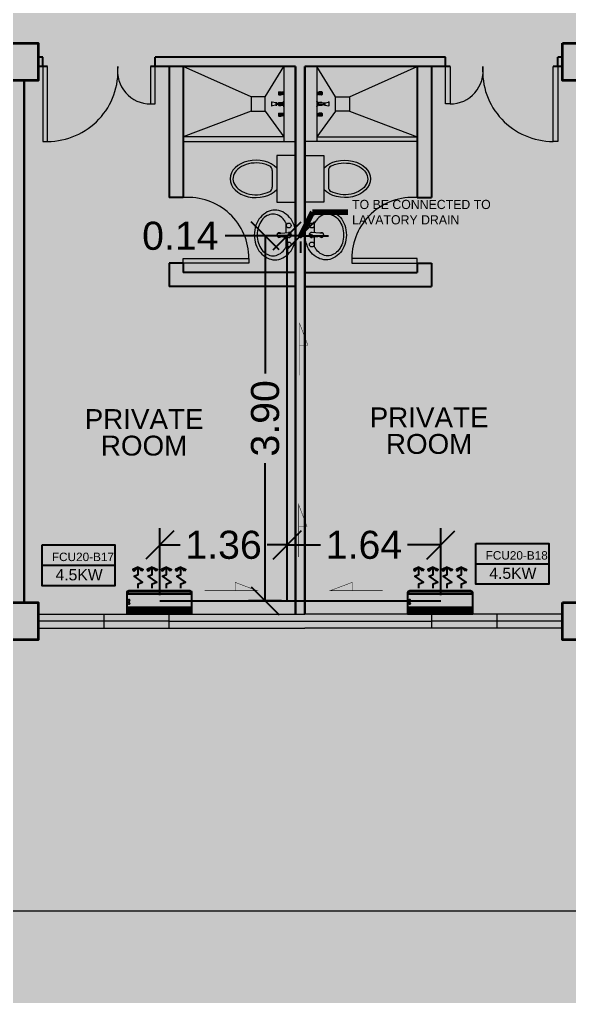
# Model space of a CAD drawing. Header units: millimetres. Extents: x -60 to 576, y -39 to 287.
# Drawn here: x 260.95 to 266.83, y 100.2 to 110.64 of the extents above; entities that cross this region are included whole.
import ezdxf

# ---------------------------------------------------------------- set-up
doc = ezdxf.new("R2010")
doc.units = ezdxf.units.MM
doc.header["$MEASUREMENT"] = 0
for name, color, linetype in [('AIR', 7, 'Continuous'), ('AIR-00', 7, 'Continuous'), ('AIR-02', 7, 'Continuous'), ('AIR-03', 7, 'Continuous'), ('DRAIN PIPE', 7, 'Continuous'), ('fcu drain', 7, 'Continuous'), ('label', 7, 'Continuous'), ('Legends', 7, 'Continuous'), ('M-AC-TEXT', 7, 'Continuous')]:
    doc.layers.add(name, color=color, linetype=linetype)
doc.styles.add('ar-dim-axis', font='romans.shx', dxfattribs={"width": 0.8})
doc.styles.add('OIP FONT', font='GOTHIC.TTF', dxfattribs={"height": 150})
doc.styles.get("Standard").update_dxf_attribs({"font": 'arial.ttf'})
doc.styles.add('SWISSLT175', font='swissl.ttf', dxfattribs={"height": 0.175})
doc.dimstyles.new('ar-dim-axis', dxfattribs={"dimtxt": 350, "dimasz": 250, "dimexe": 75, "dimexo": 75, "dimgap": 200, "dimtad": 1, "dimdec": 0, "dimzin": 12, "dimdsep": 46, "dimtxsty": 'ar-dim-axis', "dimblk": 'ARCHTICK', "dimcen": 120, "dimclrd": 11, "dimclre": 8, "dimclrt": 4, "dimadec": 0, "dimazin": 3, "dimtm": 1, "dimtfac": 1, "dimtdec": 0, "dimtix": 1, "dimtmove": 2, "dimatfit": 3, "dimldrblk": 'ARCHTICK', "dimfxl": 1, "dimtolj": 1, "dimtzin": 0, "dimarcsym": 1})
doc.dimstyles.new('Copy of dimension', dxfattribs={"dimtxt": 0.3, "dimasz": 0.3, "dimexe": 0.18, "dimexo": 0.0625, "dimgap": 0.09, "dimtad": 0, "dimzin": 0, "dimdsep": 46, "dimtxsty": 'Standard', "dimblk": 'OBLIQUE', "dimcen": 0.09, "dimclrd": 256, "dimclre": 256, "dimclrt": 256, "dimadec": 0, "dimazin": 0, "dimtfac": 1, "dimtofl": 0, "dimtmove": 0, "dimatfit": 3, "dimldrblk": 'OBLIQUE', "dimfxl": 1, "dimtolj": 1, "dimtzin": 0, "dimarcsym": 0})

# ---------------------------------------------------------------- blocks, each defined once
blk = doc.blocks.new('CARRIER-S30-32 (FCD)')
at = {"layer": 'AIR-00'}
for p, q in [((0.825, -0.05), (-0.825, -0.05)), ((0.825, -0.075), (-0.825, -0.075)), ((0.825, -0.1), (-0.825, -0.1)), ((0.825, -0.125), (-0.825, -0.125)), ((0.825, -0.15), (-0.825, -0.15)), ((-0.6, -0.025), (-0.6, -0.175)), ((-0.4, -0.025), (-0.4, -0.175)), ((-0.2, -0.025), (-0.2, -0.175)), ((0, -0.025), (0, -0.175)), ((0.2, -0.025), (0.2, -0.175)), ((0.4, -0.025), (0.4, -0.175)), ((0.6, -0.025), (0.6, -0.175))]:
    blk.add_line(p, q, dxfattribs=at)
for points in [[(-0.825, -0.025), (0.825, -0.025), (0.825, -0.175), (-0.825, -0.175)], [(-0.664, -1.134), (-0.562, -1.239), (-0.697, -1.177)], [(-0.461, -1.134), (-0.562, -1.239), (-0.428, -1.177)], [(-0.289, -1.134), (-0.188, -1.239), (-0.322, -1.177)], [(-0.086, -1.134), (-0.188, -1.239), (-0.053, -1.177)], [(0.086, -1.134), (0.187, -1.239), (0.053, -1.177)], [(0.289, -1.134), (0.187, -1.239), (0.322, -1.177)], [(0.461, -1.134), (0.562, -1.239), (0.428, -1.177)], [(0.664, -1.134), (0.562, -1.239), (0.697, -1.177)]]:
    blk.add_lwpolyline(points, close=True, dxfattribs=at)
blk.add_lwpolyline([(-0.8, -0.595), (0.8, -0.595, 0.414214), (0.825, -0.57), (0.825, -0.525), (-0.825, -0.525), (-0.825, -0.57, 0.414214)], format="xyb", close=True, dxfattribs=at)
for points in [[(-0.562, -0.678), (-0.562, -0.794), (-0.44, -0.843), (-0.667, -0.996), (-0.562, -1.044), (-0.562, -1.239)], [(-0.188, -0.678), (-0.188, -0.794), (-0.065, -0.843), (-0.292, -0.996), (-0.188, -1.044), (-0.188, -1.239)], [(0.187, -0.678), (0.187, -0.794), (0.31, -0.843), (0.083, -0.996), (0.187, -1.044), (0.187, -1.239)], [(0.562, -0.678), (0.562, -0.794), (0.685, -0.843), (0.458, -0.996), (0.562, -1.044), (0.562, -1.239)]]:
    blk.add_lwpolyline(points, dxfattribs=at)
at = {"layer": 'AIR-02'}
for centre in [(-0.8, -0.285), (-0.8, -0.36)]:
    blk.add_circle(centre, 0.0187, dxfattribs=at)
at = {"layer": 'AIR-03'}
blk.add_lwpolyline([(-0.8, -0.62), (0.8, -0.62, 0.414214), (0.85, -0.57), (0.85, 0), (-0.85, 0), (-0.85, -0.57, 0.414214)], format="xyb", close=True, dxfattribs=at)
blk = doc.blocks.new('_ARCHTICK')
at = {"color": 0, "linetype": 'ByBlock', "const_width": 0.15}
blk.add_lwpolyline([(-0.5, -0.5), (0.5, 0.5)], dxfattribs=at)
blk = doc.blocks.new('_Oblique')
at = {"color": 0, "linetype": 'ByBlock', "lineweight": -2}
blk.add_line((-0.5, -0.5), (0.5, 0.5), dxfattribs=at)
blk = doc.blocks.new('*D182')
at = {"lineweight": -2, "transparency": 16777216}
for p, q in [((262.454, 104.487), (262.454, 105.202)), ((263.814, 104.487), (263.814, 105.202)), ((262.454, 105.022), (262.669, 105.022)), ((263.814, 105.022), (263.6, 105.022))]:
    blk.add_line(p, q, dxfattribs=at)
at = {"layer": 'Defpoints', "color": 0, "transparency": 16777216}
for p in [(263.814, 105.022), (262.454, 104.424), (263.814, 104.424)]:
    blk.add_point(p, dxfattribs=at)
at = {"lineweight": -2, "transparency": 16777216, "xscale": 0.3, "yscale": 0.3, "zscale": 0.3, "rotation": 180}
blk.add_blockref('_Oblique', (262.454, 105.022), dxfattribs=at)
at = {"lineweight": -2, "transparency": 16777216, "xscale": 0.3, "yscale": 0.3, "zscale": 0.3}
blk.add_blockref('_Oblique', (263.814, 105.022), dxfattribs=at)
at = {"transparency": 16777216, "insert": (263.134, 105.022), "char_height": 0.3, "attachment_point": 5}
blk.add_mtext('\\A1;1.36', dxfattribs=at)
blk = doc.blocks.new('*D183')
at = {"lineweight": -2, "transparency": 16777216}
for p, q in [((263.814, 104.487), (263.814, 105.202)), ((265.454, 104.487), (265.454, 105.202)), ((263.814, 105.022), (264.17, 105.022)), ((265.454, 105.022), (265.099, 105.022))]:
    blk.add_line(p, q, dxfattribs=at)
at = {"layer": 'Defpoints', "color": 0, "transparency": 16777216}
for p in [(265.454, 105.022), (263.814, 104.424), (265.454, 104.424)]:
    blk.add_point(p, dxfattribs=at)
at = {"lineweight": -2, "transparency": 16777216, "xscale": 0.3, "yscale": 0.3, "zscale": 0.3, "rotation": 180}
blk.add_blockref('_Oblique', (263.814, 105.022), dxfattribs=at)
at = {"lineweight": -2, "transparency": 16777216, "xscale": 0.3, "yscale": 0.3, "zscale": 0.3}
blk.add_blockref('_Oblique', (265.454, 105.022), dxfattribs=at)
at = {"transparency": 16777216, "insert": (264.634, 105.022), "char_height": 0.3, "attachment_point": 5}
blk.add_mtext('\\A1;1.64', dxfattribs=at)
blk = doc.blocks.new('*D184')
at = {"lineweight": -2, "transparency": 16777216}
for p, q in [((263.752, 108.326), (263.399, 108.326)), ((263.579, 108.326), (263.579, 106.854)), ((263.579, 104.424), (263.579, 105.896)), ((263.752, 104.424), (263.399, 104.424))]:
    blk.add_line(p, q, dxfattribs=at)
at = {"layer": 'Defpoints', "color": 0, "transparency": 16777216}
for p in [(263.579, 108.326), (263.814, 108.326), (263.814, 104.424)]:
    blk.add_point(p, dxfattribs=at)
at = {"lineweight": -2, "transparency": 16777216, "xscale": 0.3, "yscale": 0.3, "zscale": 0.3}
for p, rotation in [((263.579, 108.326), 90), ((263.579, 104.424), 270)]:
    blk.add_blockref('_Oblique', p, dxfattribs=dict(at, rotation=rotation))
at = {"transparency": 16777216, "insert": (263.579, 106.375), "char_height": 0.3, "attachment_point": 5, "rotation": 90}
blk.add_mtext('\\A1;3.90', dxfattribs=at)
blk = doc.blocks.new('*D185')
at = {"lineweight": -2, "transparency": 16777216}
for p, q in [((263.814, 108.324), (263.151, 108.324)), ((263.814, 108.263), (263.814, 108.144)), ((263.955, 108.324), (264.255, 108.324)), ((263.955, 108.263), (263.955, 108.144))]:
    blk.add_line(p, q, dxfattribs=at)
at = {"layer": 'Defpoints', "color": 0, "transparency": 16777216}
for p in [(263.814, 108.326), (263.955, 108.326), (263.955, 108.324)]:
    blk.add_point(p, dxfattribs=at)
at = {"lineweight": -2, "transparency": 16777216, "xscale": 0.3, "yscale": 0.3, "zscale": 0.3}
blk.add_blockref('_Oblique', (263.814, 108.324), dxfattribs=at)
at = {"lineweight": -2, "transparency": 16777216, "xscale": 0.3, "yscale": 0.3, "zscale": 0.3, "rotation": 180}
blk.add_blockref('_Oblique', (263.955, 108.324), dxfattribs=at)
at = {"transparency": 16777216, "insert": (262.672, 108.324), "char_height": 0.3, "attachment_point": 5}
blk.add_mtext('\\A1;0.14', dxfattribs=at)

msp = doc.modelspace()

# ---------------------------------------------------------------- linework, layer by layer
at = {"color": 8, "lineweight": 25}
for p, q in [((261.204, 110.234), (261.154, 110.234)), ((261.204, 110.134), (261.204, 110.234)), ((264.004, 110.234), (262.404, 110.234)), ((262.404, 110.134), (262.404, 110.234)), ((265.504, 110.234), (263.904, 110.234)), ((265.504, 110.134), (265.504, 110.234)), ((266.754, 110.234), (266.704, 110.234)), ((266.704, 110.134), (266.704, 110.234)), ((261.254, 110.134), (261.154, 110.134)), ((263.904, 110.134), (262.354, 110.134)), ((263.904, 104.284), (263.904, 110.134)), ((263.904, 110.134), (263.904, 104.284)), ((264.004, 104.284), (264.004, 110.134)), ((264.004, 110.134), (264.004, 104.284)), ((265.554, 110.134), (264.004, 110.134)), ((266.754, 110.134), (266.654, 110.134)), ((261.004, 104.409), (261.004, 109.984)), ((261.004, 109.984), (261.004, 104.409))]:
    msp.add_line(p, q, dxfattribs=at)
at = {"color": 8, "lineweight": 25, "ltscale": 0.3}
for p, q in [((262.554, 110.134), (262.554, 108.734)), ((262.704, 110.134), (262.704, 108.734)), ((265.204, 110.134), (265.204, 108.734)), ((265.354, 110.134), (265.354, 108.734)), ((262.704, 108.734), (262.554, 108.734)), ((265.204, 108.734), (265.354, 108.734)), ((262.554, 108.034), (262.554, 107.784)), ((262.704, 108.034), (262.554, 108.034)), ((262.704, 108.034), (262.704, 107.934)), ((265.204, 108.034), (265.204, 107.934)), ((265.204, 108.034), (265.354, 108.034)), ((265.354, 108.034), (265.354, 107.784)), ((263.904, 107.934), (262.704, 107.934)), ((264.004, 107.934), (265.204, 107.934)), ((263.904, 107.784), (262.554, 107.784)), ((264.004, 107.784), (265.354, 107.784))]:
    msp.add_line(p, q, dxfattribs=at)
at = {"color": 8, "lineweight": 9, "ltscale": 0.3}
for p, q in [((263.429, 109.809), (262.704, 110.134)), ((263.579, 109.809), (263.779, 110.134)), ((264.329, 109.809), (264.129, 110.134)), ((264.479, 109.809), (265.204, 110.134)), ((263.429, 109.659), (262.704, 109.384)), ((263.579, 109.659), (263.779, 109.384)), ((264.329, 109.659), (264.129, 109.384)), ((264.479, 109.659), (265.204, 109.384))]:
    msp.add_line(p, q, dxfattribs=at)
at = {"color": 8, "lineweight": 9}
for p, q in [((263.779, 110.134), (263.779, 109.334)), ((264.129, 110.134), (264.129, 109.334)), ((263.721, 109.861), (263.721, 109.835)), ((263.721, 109.861), (263.722, 109.861)), ((263.721, 109.835), (263.722, 109.835)), ((263.722, 109.861), (263.724, 109.865)), ((263.722, 109.861), (263.722, 109.835)), ((263.722, 109.835), (263.724, 109.831)), ((263.724, 109.865), (263.724, 109.831)), ((263.724, 109.865), (263.746, 109.865)), ((263.724, 109.831), (263.746, 109.831)), ((263.733, 109.861), (263.745, 109.861)), ((263.733, 109.854), (263.745, 109.854)), ((263.733, 109.842), (263.745, 109.842)), ((263.733, 109.835), (263.745, 109.835)), ((263.746, 109.865), (263.75, 109.862)), ((263.746, 109.861), (263.746, 109.854)), ((263.746, 109.835), (263.746, 109.842)), ((263.746, 109.831), (263.75, 109.834)), ((263.752, 109.862), (263.758, 109.862)), ((263.752, 109.834), (263.758, 109.834)), ((263.758, 109.862), (263.76, 109.861)), ((263.758, 109.862), (263.758, 109.834)), ((263.758, 109.834), (263.76, 109.835)), ((263.76, 109.861), (263.76, 109.835)), ((263.772, 109.859), (263.76, 109.859)), ((263.772, 109.837), (263.76, 109.837)), ((263.779, 109.865), (263.772, 109.862)), ((263.772, 109.862), (263.772, 109.834)), ((263.779, 109.831), (263.772, 109.834)), ((263.779, 109.865), (263.779, 109.831)), ((263.779, 109.865), (263.779, 109.831)), ((263.779, 109.865), (263.779, 109.865)), ((263.779, 109.831), (263.779, 109.831)), ((264.129, 109.865), (264.129, 109.831)), ((264.13, 109.865), (264.129, 109.865)), ((264.13, 109.831), (264.129, 109.831)), ((264.13, 109.865), (264.13, 109.831)), ((264.13, 109.865), (264.137, 109.862)), ((264.13, 109.831), (264.137, 109.834)), ((264.137, 109.862), (264.137, 109.834)), ((264.137, 109.859), (264.149, 109.859)), ((264.137, 109.837), (264.149, 109.837)), ((264.151, 109.862), (264.149, 109.861)), ((264.149, 109.861), (264.149, 109.835)), ((264.151, 109.834), (264.149, 109.835)), ((264.151, 109.862), (264.151, 109.834)), ((264.157, 109.862), (264.151, 109.862)), ((264.157, 109.834), (264.151, 109.834)), ((264.163, 109.865), (264.159, 109.862)), ((264.163, 109.831), (264.159, 109.834)), ((264.185, 109.865), (264.163, 109.865)), ((264.163, 109.861), (264.163, 109.854)), ((264.163, 109.835), (264.163, 109.842)), ((264.185, 109.831), (264.163, 109.831)), ((264.176, 109.861), (264.164, 109.861)), ((264.176, 109.854), (264.164, 109.854)), ((264.176, 109.842), (264.164, 109.842)), ((264.176, 109.835), (264.164, 109.835)), ((264.185, 109.865), (264.185, 109.831)), ((264.187, 109.861), (264.185, 109.865)), ((264.187, 109.835), (264.185, 109.831)), ((264.187, 109.861), (264.187, 109.835)), ((264.188, 109.861), (264.187, 109.861)), ((264.188, 109.835), (264.187, 109.835)), ((264.188, 109.861), (264.188, 109.835)), ((263.648, 109.715), (263.648, 109.754)), ((263.694, 109.747), (263.652, 109.755)), ((263.694, 109.722), (263.652, 109.714)), ((263.702, 109.747), (263.694, 109.747)), ((263.694, 109.747), (263.694, 109.722)), ((263.694, 109.747), (263.694, 109.722)), ((263.694, 109.722), (263.702, 109.722)), ((263.702, 109.722), (263.702, 109.747)), ((263.702, 109.742), (263.764, 109.742)), ((263.764, 109.727), (263.702, 109.727)), ((263.721, 109.747), (263.721, 109.742)), ((263.721, 109.747), (263.722, 109.747)), ((263.721, 109.727), (263.721, 109.721)), ((263.721, 109.721), (263.722, 109.721)), ((263.722, 109.747), (263.724, 109.751)), ((263.722, 109.747), (263.722, 109.742)), ((263.722, 109.727), (263.722, 109.721)), ((263.722, 109.721), (263.724, 109.718)), ((263.724, 109.751), (263.724, 109.742)), ((263.724, 109.751), (263.746, 109.751)), ((263.724, 109.727), (263.724, 109.718)), ((263.724, 109.718), (263.746, 109.718)), ((263.733, 109.747), (263.745, 109.747)), ((263.733, 109.721), (263.745, 109.721)), ((263.746, 109.751), (263.75, 109.749)), ((263.746, 109.748), (263.746, 109.742)), ((263.746, 109.721), (263.746, 109.727)), ((263.746, 109.718), (263.75, 109.72)), ((263.752, 109.748), (263.758, 109.748)), ((263.752, 109.72), (263.758, 109.72)), ((263.758, 109.748), (263.758, 109.742)), ((263.758, 109.748), (263.76, 109.748)), ((263.758, 109.727), (263.758, 109.72)), ((263.758, 109.72), (263.76, 109.721)), ((263.76, 109.748), (263.76, 109.742)), ((263.764, 109.746), (263.76, 109.746)), ((263.76, 109.727), (263.76, 109.721)), ((263.764, 109.723), (263.76, 109.723)), ((263.764, 109.717), (263.764, 109.752)), ((263.764, 109.752), (263.774, 109.752)), ((263.764, 109.742), (263.764, 109.727)), ((263.774, 109.717), (263.764, 109.717)), ((263.774, 109.752), (263.779, 109.763)), ((263.774, 109.717), (263.774, 109.752)), ((263.774, 109.752), (263.774, 109.717)), ((263.779, 109.705), (263.774, 109.717)), ((263.779, 109.763), (263.779, 109.705)), ((264.135, 109.752), (264.129, 109.763)), ((264.129, 109.763), (264.129, 109.705)), ((264.129, 109.705), (264.135, 109.717)), ((264.135, 109.717), (264.135, 109.752)), ((264.145, 109.752), (264.135, 109.752)), ((264.135, 109.752), (264.135, 109.717)), ((264.135, 109.717), (264.145, 109.717)), ((264.145, 109.717), (264.145, 109.752)), ((264.145, 109.746), (264.149, 109.746)), ((264.207, 109.742), (264.145, 109.742)), ((264.145, 109.742), (264.145, 109.727)), ((264.145, 109.727), (264.207, 109.727)), ((264.145, 109.723), (264.149, 109.723)), ((264.149, 109.748), (264.149, 109.742)), ((264.151, 109.748), (264.149, 109.748)), ((264.149, 109.727), (264.149, 109.721)), ((264.151, 109.72), (264.149, 109.721)), ((264.151, 109.748), (264.151, 109.742)), ((264.157, 109.748), (264.151, 109.748)), ((264.151, 109.727), (264.151, 109.72)), ((264.157, 109.72), (264.151, 109.72)), ((264.163, 109.751), (264.159, 109.749)), ((264.163, 109.718), (264.159, 109.72)), ((264.185, 109.751), (264.163, 109.751)), ((264.163, 109.748), (264.163, 109.742)), ((264.163, 109.721), (264.163, 109.727)), ((264.185, 109.718), (264.163, 109.718)), ((264.176, 109.747), (264.164, 109.747)), ((264.176, 109.721), (264.164, 109.721)), ((264.185, 109.751), (264.185, 109.742)), ((264.187, 109.747), (264.185, 109.751)), ((264.185, 109.727), (264.185, 109.718)), ((264.187, 109.721), (264.185, 109.718)), ((264.187, 109.747), (264.187, 109.742)), ((264.188, 109.747), (264.187, 109.747)), ((264.187, 109.727), (264.187, 109.721)), ((264.188, 109.721), (264.187, 109.721)), ((264.188, 109.747), (264.188, 109.742)), ((264.188, 109.727), (264.188, 109.721)), ((264.207, 109.747), (264.215, 109.747)), ((264.207, 109.722), (264.207, 109.747)), ((264.215, 109.722), (264.207, 109.722)), ((264.215, 109.747), (264.257, 109.755)), ((264.215, 109.747), (264.215, 109.722)), ((264.215, 109.747), (264.215, 109.722)), ((264.215, 109.722), (264.257, 109.714)), ((264.261, 109.715), (264.261, 109.754)), ((263.721, 109.634), (263.722, 109.634)), ((263.721, 109.634), (263.721, 109.608)), ((263.721, 109.608), (263.722, 109.608)), ((263.722, 109.634), (263.724, 109.637)), ((263.722, 109.634), (263.722, 109.608)), ((263.722, 109.608), (263.724, 109.604)), ((263.724, 109.637), (263.746, 109.637)), ((263.724, 109.637), (263.724, 109.604)), ((263.733, 109.634), (263.745, 109.634)), ((263.733, 109.627), (263.745, 109.627)), ((263.733, 109.615), (263.745, 109.615)), ((263.733, 109.608), (263.745, 109.608)), ((263.746, 109.637), (263.75, 109.635)), ((263.746, 109.634), (263.746, 109.627)), ((263.746, 109.608), (263.746, 109.615)), ((263.746, 109.604), (263.75, 109.606)), ((263.752, 109.635), (263.758, 109.635)), ((263.752, 109.607), (263.758, 109.607)), ((263.758, 109.635), (263.758, 109.607)), ((263.758, 109.635), (263.76, 109.634)), ((263.758, 109.607), (263.76, 109.607)), ((263.76, 109.634), (263.76, 109.607)), ((263.772, 109.632), (263.76, 109.632)), ((263.772, 109.609), (263.76, 109.609)), ((263.779, 109.638), (263.772, 109.634)), ((263.772, 109.634), (263.772, 109.607)), ((263.779, 109.604), (263.772, 109.607)), ((263.779, 109.638), (263.779, 109.638)), ((263.779, 109.638), (263.779, 109.604)), ((263.779, 109.638), (263.779, 109.604)), ((264.13, 109.638), (264.129, 109.638)), ((264.129, 109.638), (264.129, 109.604)), ((264.13, 109.638), (264.137, 109.634)), ((264.13, 109.638), (264.13, 109.604)), ((264.13, 109.604), (264.137, 109.607)), ((264.137, 109.634), (264.137, 109.607)), ((264.137, 109.632), (264.149, 109.632)), ((264.137, 109.609), (264.149, 109.609)), ((264.151, 109.635), (264.149, 109.634)), ((264.149, 109.634), (264.149, 109.607)), ((264.151, 109.607), (264.149, 109.607)), ((264.157, 109.635), (264.151, 109.635)), ((264.151, 109.635), (264.151, 109.607)), ((264.157, 109.607), (264.151, 109.607)), ((264.163, 109.637), (264.159, 109.635)), ((264.163, 109.604), (264.159, 109.606)), ((264.185, 109.637), (264.163, 109.637)), ((264.163, 109.634), (264.163, 109.627)), ((264.163, 109.608), (264.163, 109.615)), ((264.176, 109.634), (264.164, 109.634)), ((264.176, 109.627), (264.164, 109.627)), ((264.176, 109.615), (264.164, 109.615)), ((264.176, 109.608), (264.164, 109.608)), ((264.187, 109.634), (264.185, 109.637)), ((264.185, 109.637), (264.185, 109.604)), ((264.187, 109.608), (264.185, 109.604)), ((264.188, 109.634), (264.187, 109.634)), ((264.187, 109.634), (264.187, 109.608)), ((264.188, 109.608), (264.187, 109.608)), ((264.188, 109.634), (264.188, 109.608)), ((263.724, 109.604), (263.746, 109.604)), ((263.779, 109.604), (263.779, 109.604)), ((264.13, 109.604), (264.129, 109.604)), ((264.185, 109.604), (264.163, 109.604)), ((263.904, 109.184), (263.704, 109.184)), ((263.704, 109.184), (263.704, 108.684)), ((263.904, 108.684), (263.904, 109.184)), ((264.004, 109.184), (264.204, 109.184)), ((264.004, 108.684), (264.004, 109.184)), ((264.204, 109.184), (264.204, 108.684)), ((263.654, 109.025), (263.654, 108.844)), ((264.254, 109.025), (264.254, 108.844)), ((263.704, 108.684), (263.904, 108.684)), ((264.204, 108.684), (264.004, 108.684)), ((263.802, 108.359), (263.802, 108.461)), ((264.106, 108.359), (264.106, 108.461)), ((263.707, 108.349), (263.828, 108.362)), ((264.004, 108.384), (264.004, 106.284)), ((264.202, 108.349), (264.08, 108.362)), ((263.707, 108.32), (263.828, 108.307)), ((264.202, 108.32), (264.08, 108.307)), ((261.154, 104.284), (263.904, 104.284)), ((261.154, 104.284), (261.154, 104.134)), ((261.854, 104.284), (261.854, 104.134)), ((262.554, 104.134), (262.554, 104.284)), ((263.904, 104.284), (264.004, 104.284)), ((266.754, 104.284), (264.004, 104.284)), ((265.354, 104.284), (265.354, 104.134)), ((266.054, 104.284), (266.054, 104.134)), ((266.754, 104.134), (266.754, 104.284)), ((262.554, 104.209), (261.154, 104.209)), ((262.554, 104.209), (265.354, 104.209)), ((266.754, 104.209), (265.354, 104.209)), ((261.154, 104.134), (264.004, 104.134)), ((266.754, 104.134), (264.004, 104.134)), ((270.504, 101.109), (255.179, 101.109))]:
    msp.add_line(p, q, dxfattribs=at)
at = {"color": 8, "lineweight": 35}
for points in [[(260.754, 110.384), (261.154, 110.384), (261.154, 109.984), (260.754, 109.984)], [(266.754, 110.384), (267.154, 110.384), (267.154, 109.984), (266.754, 109.984)], [(260.754, 104.409), (261.154, 104.409), (261.154, 104.009), (260.754, 104.009)], [(266.754, 104.409), (267.154, 104.409), (267.154, 104.009), (266.754, 104.009)]]:
    msp.add_lwpolyline(points, close=True, dxfattribs=at)
at = {"color": 8, "lineweight": 13, "ltscale": 0.03}
for points in [[(261.254, 110.134), (261.204, 110.134), (261.204, 109.334), (261.254, 109.334)], [(262.404, 110.134), (262.354, 110.134), (262.354, 109.734), (262.404, 109.734)], [(265.504, 110.134), (265.554, 110.134), (265.554, 109.734), (265.504, 109.734)], [(266.654, 110.134), (266.704, 110.134), (266.704, 109.334), (266.654, 109.334)], [(262.704, 108.034), (262.704, 108.084), (263.404, 108.084), (263.404, 108.034)], [(265.204, 108.034), (265.204, 108.084), (264.504, 108.084), (264.504, 108.034)]]:
    msp.add_lwpolyline(points, close=True, dxfattribs=at)
at = {"color": 8, "lineweight": 9, "ltscale": 0.03}
for points in [[(263.579, 109.659), (263.579, 109.809), (263.429, 109.809), (263.429, 109.659)], [(264.329, 109.659), (264.329, 109.809), (264.479, 109.809), (264.479, 109.659)]]:
    msp.add_lwpolyline(points, close=True, dxfattribs=at)
at = {"color": 8, "lineweight": 9, "ltscale": 0.3}
for points in [[(263.779, 109.384), (262.704, 109.384), (262.704, 109.334), (263.904, 109.334), (263.904, 109.334)], [(264.129, 109.384), (265.204, 109.384), (265.204, 109.334), (264.004, 109.334), (264.004, 109.334)]]:
    msp.add_lwpolyline(points, dxfattribs=at)
at = {"color": 8, "lineweight": 9}
for points in [[(263.683, 108.599, 0.11576), (263.601, 108.58, 0.104047), (263.527, 108.522, 0.090875), (263.48, 108.438, 0.083344), (263.462, 108.334, 0.083344), (263.48, 108.231, 0.090875), (263.527, 108.147, 0.104047), (263.601, 108.089, 0.11576), (263.683, 108.069, 0.11576), (263.766, 108.089, 0.104047), (263.84, 108.147, 0.090875), (263.887, 108.231, 0.083344), (263.904, 108.334, 0.083344), (263.887, 108.438, 0.090875), (263.84, 108.522, 0.104047), (263.766, 108.58, 0.11576)], [(264.225, 108.599, -0.11576), (264.308, 108.58, -0.104047), (264.382, 108.522, -0.090875), (264.429, 108.438, -0.083344), (264.446, 108.334, -0.083344), (264.429, 108.231, -0.090875), (264.382, 108.147, -0.104047), (264.308, 108.089, -0.11576), (264.225, 108.069, -0.11576), (264.143, 108.089, -0.104047), (264.069, 108.147, -0.090875), (264.022, 108.231, -0.083344), (264.004, 108.334, -0.083344), (264.022, 108.438, -0.090875), (264.069, 108.522, -0.104047), (264.143, 108.58, -0.11576)]]:
    msp.add_lwpolyline(points, format="xyb", close=True, dxfattribs=at)
for points in [[(263.662, 108.557, 0.124838), (263.6, 108.541, 0.105788), (263.542, 108.492, 0.086697), (263.506, 108.422, 0.076776), (263.492, 108.334, 0.076776), (263.506, 108.247, 0.086697), (263.542, 108.177, 0.105788), (263.6, 108.128, 0.124838), (263.662, 108.112, 0.124838), (263.725, 108.128, 0.105788), (263.783, 108.177, 0.040067), (263.802, 108.208), (263.802, 108.31, 0.040067)], [(264.246, 108.557, -0.124838), (264.309, 108.541, -0.105788), (264.367, 108.492, -0.086697), (264.403, 108.422, -0.076776), (264.416, 108.334, -0.076776), (264.403, 108.247, -0.086697), (264.367, 108.177, -0.105788), (264.309, 108.128, -0.124838), (264.246, 108.112, -0.124838), (264.184, 108.128, -0.105788), (264.126, 108.177, -0.040067), (264.106, 108.208), (264.106, 108.31, -0.040067)]]:
    msp.add_lwpolyline(points, format="xyb", dxfattribs=at)
for centre, radius in [((263.831, 108.436), 0.0255), ((264.077, 108.436), 0.0255), ((263.831, 108.233), 0.0255), ((263.838, 108.334), 0.0095), ((264.077, 108.233), 0.0255), ((264.071, 108.334), 0.0095)]:
    msp.add_circle(centre, radius, dxfattribs=at)
at = {"color": 8, "lineweight": 13, "ltscale": 0.03}
for centre, radius, start, end in [((261.254, 110.086), 0.752, 270, 3.6952), ((262.354, 110.087), 0.353, 172.3719, 270), ((265.554, 110.087), 0.353, 270, 7.6281), ((266.654, 110.086), 0.752, 176.3048, 270), ((262.753, 108.084), 0.652, 0, 94.2422), ((265.156, 108.084), 0.652, 85.7578, 180)]:
    msp.add_arc(centre, radius, start, end, dxfattribs=at)
at = {"color": 8, "lineweight": 9}
for centre, radius, start, end in [((263.604, 109.025), 0.05, 0, 61.8499), ((264.304, 109.025), 0.05, 118.1501, 180), ((263.604, 108.844), 0.05, 298.0084, 360), ((264.304, 108.844), 0.05, 180, 241.9916), ((263.662, 108.426), 0.131, 61.5364, 90), ((263.639, 108.382), 0.181, 37.3815, 61.5364), ((263.601, 108.353), 0.228, 28.2037, 37.3815), ((264.308, 108.353), 0.228, 142.6185, 151.7963), ((264.27, 108.382), 0.181, 118.4636, 142.6185), ((264.246, 108.426), 0.131, 90, 118.4636), ((263.729, 108.334), 0.025, 48.7978, 143.6932), ((263.831, 108.334), 0.028, 263.7545, 96.2455), ((264.077, 108.334), 0.028, 83.7545, 276.2455), ((264.179, 108.334), 0.025, 36.3068, 131.2022), ((263.729, 108.334), 0.025, 161.3793, 198.6207), ((263.8, 108.334), 0.0948, 171.2026, 188.7974), ((263.729, 108.334), 0.025, 216.3068, 311.2022), ((264.179, 108.334), 0.025, 228.7978, 323.6932), ((264.109, 108.334), 0.0948, 351.2026, 8.7974), ((264.179, 108.334), 0.025, 341.3793, 18.6207)]:
    msp.add_arc(centre, radius, start, end, dxfattribs=at)
for centre, major_axis, ratio, start_param, end_param in [((263.729, 109.848), (0.00268, 0.00268), 1, 1.643677, 3.068487), ((263.734, 109.874), (0.00896, 0.00896), 1, 3.15309, 3.864175), ((263.734, 109.822), (-0.00896, 0.00896), 1, -0.722807, -0.011722), ((263.734, 109.844), (0.00738, 0.00738), 1, 0.858879, 1.643677), ((263.734, 109.852), (-0.00738, 0.00738), 1, 1.497691, 2.282489), ((263.745, 109.865), (-0.00268, 0.00268), 1, 2.356082, 2.983721), ((263.745, 109.85), (0.00268, 0.00268), 1, 0.157647, 0.785286), ((263.745, 109.846), (0.00268, 0.00268), 1, 3.926878, 4.554518), ((263.745, 109.831), (-0.00268, 0.00268), 1, -1.41315, -0.785511), ((263.739, 109.876), (-0.0118, 0.0118), 1, 2.876824, 3.009049), ((263.74, 109.843), (-0.00887, 0.00887), 1, 4.509022, 4.870036), ((263.74, 109.853), (-0.00887, 0.00887), 1, 2.983721, 3.344735), ((263.739, 109.82), (0.0118, 0.0118), 1, 0.132318, 0.264544), ((263.752, 109.866), (-0.00268, 0.00268), 1, 1.862141, 2.356082), ((263.747, 109.848), (0.00268, 0.00268), 1, 4.915531, 6.079819), ((263.752, 109.83), (-0.00268, 0.00268), 1, -0.785511, -0.291569), ((263.651, 109.717), (-0.00268, 0.00268), 1, 1.354119, 2.724181), ((263.734, 109.76), (0.00896, 0.00896), 1, 3.15309, 3.864175), ((263.734, 109.709), (0.00896, 0.00896), 1, 0.847989, 1.559075), ((263.745, 109.751), (0.00268, 0.00268), 1, 3.926878, 4.554518), ((263.745, 109.718), (0.00268, 0.00268), 1, 0.157647, 0.785286), ((263.739, 109.763), (-0.0118, 0.0118), 1, 2.876824, 3.009049), ((263.739, 109.706), (-0.0118, 0.0118), 1, -1.438478, -1.306252), ((263.752, 109.752), (0.00268, 0.00268), 1, 3.432937, 3.926878), ((263.752, 109.717), (0.00268, 0.00268), 1, 0.785286, 1.279227), ((264.258, 109.752), (-0.00268, -0.00268), 1, 2.92514, 4.295202), ((263.729, 109.621), (0.00268, 0.00268), 1, 1.643677, 3.068487), ((263.734, 109.646), (0.00896, 0.00896), 1, 3.15309, 3.864175), ((263.734, 109.595), (-0.00896, 0.00896), 1, -0.722807, -0.011722), ((263.734, 109.616), (0.00738, 0.00738), 1, 0.858879, 1.643677), ((263.734, 109.625), (-0.00738, 0.00738), 1, 1.497691, 2.282489), ((263.745, 109.638), (-0.00268, 0.00268), 1, 2.356082, 2.983721), ((263.745, 109.623), (0.00268, 0.00268), 1, 0.157647, 0.785286), ((263.745, 109.618), (0.00268, 0.00268), 1, 3.926878, 4.554518), ((263.745, 109.604), (-0.00268, 0.00268), 1, -1.41315, -0.785511), ((263.739, 109.649), (0.0118, 0.0118), 1, 4.44762, 4.579846), ((263.74, 109.616), (-0.00887, 0.00887), 1, 4.509022, 4.870036), ((263.74, 109.626), (-0.00887, 0.00887), 1, 2.983721, 3.344735), ((263.739, 109.592), (0.0118, 0.0118), 1, 0.132318, 0.264544), ((263.752, 109.639), (-0.00268, 0.00268), 1, 1.862141, 2.356082), ((263.747, 109.621), (0.00268, 0.00268), 1, 4.915531, 6.079819), ((263.752, 109.603), (-0.00268, 0.00268), 1, -0.785511, -0.291569), ((263.479, 108.934), (0.275, 0), 0.727273, 0.612555, 5.670631)]:
    msp.add_ellipse(centre, major_axis=major_axis, ratio=ratio, start_param=start_param, end_param=end_param, dxfattribs=at)
at = {"color": 8, "lineweight": 9, "extrusion": (2.88216e-41, -4.99074e-41, -1)}
for centre, major_axis, start_param, end_param in [((264.157, 109.866), (0.00268, -0.00268), 0.291344, 0.785286), ((264.157, 109.83), (0.00268, -0.00268), 3.926878, 4.42082), ((264.162, 109.848), (-0.00268, -0.00268), 0.203142, 1.36743), ((264.169, 109.843), (-0.00887, -0.00887), 1.36743, 1.728443), ((264.169, 109.853), (0.00887, -0.00887), 1.412925, 1.773938), ((264.17, 109.876), (-0.0118, -0.0118), -0.264769, -0.132543), ((264.17, 109.82), (-0.0118, -0.0118), 1.703115, 1.83534), ((264.164, 109.865), (-0.00268, -0.00268), -0.785511, -0.157871), ((264.164, 109.85), (0.00268, -0.00268), 3.299239, 3.926878), ((264.164, 109.846), (0.00268, -0.00268), 0.785286, 1.412925), ((264.164, 109.831), (0.00268, -0.00268), 3.299239, 3.926878), ((264.175, 109.874), (-0.00896, -0.00896), -1.559299, -0.848214), ((264.175, 109.844), (0.00738, -0.00738), 4.000472, 4.78527), ((264.175, 109.852), (-0.00738, -0.00738), 4.639283, 5.424081), ((264.175, 109.822), (0.00896, -0.00896), 3.989582, 4.700667), ((264.18, 109.848), (0.00268, -0.00268), 4.78527, 6.21008), ((264.157, 109.752), (-0.00268, -0.00268), -1.279452, -0.785511), ((264.157, 109.717), (0.00268, -0.00268), 3.926878, 4.42082), ((264.17, 109.763), (0.0118, -0.0118), 1.306028, 1.438253), ((264.17, 109.706), (0.0118, -0.0118), 3.273911, 3.406137), ((264.164, 109.751), (-0.00268, -0.00268), -0.785511, -0.157871), ((264.164, 109.718), (0.00268, -0.00268), 3.299239, 3.926878), ((264.175, 109.76), (0.00896, -0.00896), 0.011497, 0.722582), ((264.175, 109.709), (-0.00896, -0.00896), 2.418785, 3.129871), ((264.258, 109.717), (0.00268, -0.00268), 6.066508, 7.43657), ((264.157, 109.639), (-0.00268, -0.00268), -1.279452, -0.785511), ((264.157, 109.603), (-0.00268, -0.00268), 2.356082, 2.850023), ((264.162, 109.621), (-0.00268, -0.00268), 0.203142, 1.36743), ((264.169, 109.616), (0.00887, -0.00887), 2.938226, 3.299239), ((264.169, 109.626), (-0.00887, -0.00887), -0.157871, 0.203142), ((264.17, 109.649), (-0.0118, -0.0118), -0.264769, -0.132543), ((264.17, 109.592), (-0.0118, -0.0118), 1.703115, 1.83534), ((264.164, 109.638), (0.00268, -0.00268), 0.785286, 1.412925), ((264.164, 109.623), (0.00268, -0.00268), 3.299239, 3.926878), ((264.164, 109.618), (0.00268, -0.00268), 0.785286, 1.412925), ((264.164, 109.604), (-0.00268, -0.00268), 1.728443, 2.356082), ((264.175, 109.646), (-0.00896, -0.00896), -1.559299, -0.848214), ((264.175, 109.616), (0.00738, -0.00738), 4.000472, 4.78527), ((264.175, 109.625), (0.00738, -0.00738), 6.21008, 6.994878), ((264.175, 109.595), (-0.00896, -0.00896), 2.418785, 3.129871), ((264.18, 109.621), (-0.00268, -0.00268), 3.214474, 4.639283)]:
    msp.add_ellipse(centre, major_axis=major_axis, ratio=1, start_param=start_param, end_param=end_param, dxfattribs=at)
at = {"color": 8, "lineweight": 9, "extrusion": (-2.88216e-41, -4.99074e-41, -1)}
msp.add_ellipse((263.651, 109.752), major_axis=(-0.00268, 0.00268), ratio=1, start_param=6.066732, end_param=7.436794, dxfattribs=at)
at = {"color": 8, "lineweight": 9, "extrusion": (0, 0, -1)}
msp.add_ellipse((264.429, 108.934), major_axis=(-0.275, 0), ratio=0.727273, start_param=0.612555, end_param=5.670631, dxfattribs=at)
at = {"color": 8, "lineweight": 9}
for points in [[(263.628, 109.069), (263.612, 109.078), (263.594, 109.085), (263.502, 109.112), (263.415, 109.107), (263.284, 109.049), (263.242, 108.999), (263.229, 108.901), (263.255, 108.849), (263.366, 108.775), (263.45, 108.757), (263.563, 108.773), (263.598, 108.784), (263.628, 108.8)], [(264.281, 109.069), (264.297, 109.078), (264.315, 109.085), (264.406, 109.112), (264.494, 109.107), (264.625, 109.049), (264.667, 108.999), (264.68, 108.901), (264.654, 108.849), (264.543, 108.775), (264.459, 108.757), (264.345, 108.773), (264.311, 108.784), (264.281, 108.8)]]:
    msp.add_open_spline(points, degree=3, knots=[0.937253, 0.937253, 0.937253, 0.937253, 1.185372, 1.185372, 2.113864, 2.113864, 3.042356, 3.042356, 3.970847, 3.970847, 4.899339, 4.899339, 5.346062, 5.346062, 5.346062, 5.346062], dxfattribs=at)
at = {"layer": 'DRAIN PIPE', "color": 7, "linetype": 'Continuous', "const_width": 0.005}
for points in [[(263.945, 106.833), (263.945, 107.393), (264.034, 107.158), (263.945, 107.158)], [(263.936, 104.895), (263.936, 105.455), (264.025, 105.22), (263.936, 105.22)], [(262.932, 104.534), (263.492, 104.534), (263.257, 104.623), (263.257, 104.534)], [(264.834, 104.534), (264.274, 104.534), (264.509, 104.623), (264.509, 104.534)]]:
    msp.add_lwpolyline(points, dxfattribs=at)
at = {"layer": 'DRAIN PIPE', "color": 2, "linetype": 'Continuous', "const_width": 0.005}
for points in [[(262.932, 104.534), (263.492, 104.534), (263.257, 104.623), (263.257, 104.534)], [(264.834, 104.534), (264.274, 104.534), (264.509, 104.623), (264.509, 104.534)]]:
    msp.add_lwpolyline(points, dxfattribs=at)
at = {"layer": 'fcu drain', "linetype": 'Continuous'}
for p, q in [((263.814, 104.424), (263.814, 108.326)), ((263.955, 108.326), (263.814, 108.326)), ((262.454, 104.424), (265.454, 104.424))]:
    msp.add_line(p, q, dxfattribs=at)
msp.add_circle((263.955, 108.326), 0.0183, dxfattribs=at)
at = {"layer": 'fcu drain', "color": 2, "linetype": 'Continuous'}
msp.add_circle((263.955, 108.326), 0.00904, dxfattribs=at)
at = {"layer": 'Legends', "linetype": 'Continuous', "lineweight": 25}
for p, q in [((261.195, 104.805), (261.974, 104.805)), ((265.829, 104.821), (266.608, 104.821))]:
    msp.add_line(p, q, dxfattribs=at)
at = {"layer": 'Legends'}
for points in [[(261.195, 105.023), (261.974, 105.023), (261.974, 104.586), (261.195, 104.586)], [(265.829, 105.039), (266.608, 105.039), (266.608, 104.602), (265.829, 104.602)]]:
    msp.add_lwpolyline(points, close=True, dxfattribs=at)

# ---------------------------------------------------------------- block references
at = {"layer": 'AIR', "xscale": -0.4053817101480872, "yscale": 0.4053817101480872, "zscale": 0.4053817101480872, "rotation": 180}
for p in [(262.448, 104.284), (265.448, 104.284)]:
    msp.add_blockref('CARRIER-S30-32 (FCD)', p, dxfattribs=at)

# ---------------------------------------------------------------- texts
at = {"layer": 'label', "color": 8, "lineweight": 9, "ltscale": 0.4, "char_height": 0.2125, "attachment_point": 5, "line_spacing_factor": 0.8, "style": 'SWISSLT175'}
for insert in [(262.285, 106.224), (265.33, 106.242)]:
    msp.add_mtext('PRIVATE ^JROOM', dxfattribs=dict(at, insert=insert))
at = {"layer": 'Legends', "linetype": 'Continuous', "lineweight": 25, "attachment_point": 1}
for s, width, insert, char_height in [('FCU20-B17', 0.44811, (261.3, 104.94), 0.09), ('FCU20-B18', 0.44811, (265.934, 104.956), 0.09), ('4.5KW', 0.23674, (261.339, 104.764), 0.12), ('4.5KW', 0.23674, (265.973, 104.78), 0.12)]:
    msp.add_mtext_dynamic_manual_height_columns(s, width=width, gutter_width=1.011, heights=[0], dxfattribs=dict(at, insert=insert, char_height=char_height))
at = {"layer": 'M-AC-TEXT', "insert": (264.507, 108.578), "char_height": 0.09822, "width": 1.56657, "attachment_point": 4, "style": 'OIP FONT'}
msp.add_mtext('TO BE CONNECTED TO LAVATORY DRAIN', dxfattribs=at)

# ---------------------------------------------------------------- dimensions: what is measured, and where the dimension line sits
dim = msp.add_linear_dim(base=(263.955, 108.324), p1=(263.814, 108.326), p2=(263.955, 108.326), dimstyle='Copy of dimension')
dim.commit()
dim.dimension.update_dxf_attribs({"geometry": '*D185', "text_midpoint": (262.672, 108.324), "dimtype": 160})
dim = msp.add_linear_dim(base=(263.579, 108.326), p1=(263.814, 104.424), p2=(263.814, 108.326), angle=90, dimstyle='Copy of dimension')
dim.commit()
dim.dimension.update_dxf_attribs({"geometry": '*D184', "text_midpoint": (263.579, 106.375)})
for base, p1, p2, picture, middle in [((263.814, 105.022), (262.454, 104.424), (263.814, 104.424), '*D182', (263.134, 105.022)), ((265.454, 105.022), (263.814, 104.424), (265.454, 104.424), '*D183', (264.634, 105.022))]:
    dim = msp.add_linear_dim(base=base, p1=p1, p2=p2, dimstyle='Copy of dimension')
    dim.commit()
    dim.dimension.update_dxf_attribs({"geometry": picture, "text_midpoint": middle})

# ---------------------------------------------------------------- leaders
at = {"layer": 'M-AC-TEXT', "annotation_type": 0, "has_hookline": 1, "text_width": 1.46}
for points, hookline_direction in [([(257.964, 108.343), (258.09, 108.591), (258.466, 108.592)], 0), ([(263.958, 108.329), (264.085, 108.577), (264.461, 108.578)], 0), ([(250.807, 107.216), (250.933, 107.464), (251.309, 107.465)], 0), ([(354.266, 106.345), (354.139, 106.593), (353.763, 106.594)], 1), ([(178.877, 105.216), (179.004, 105.464), (179.38, 105.465)], 0), ([(272.48, 105.184), (272.353, 105.432), (271.977, 105.433)], 1), ([(395.221, 100.371), (395.094, 100.619), (394.718, 100.62)], 1), ([(255.029, 138.631), (255.155, 138.383), (255.531, 138.384)], 0), ([(250.81, 135.924), (250.937, 135.676), (251.313, 135.678)], 0), ([(354.265, 135.03), (354.138, 134.782), (353.762, 134.783)], 1), ([(250.863, 129.773), (250.989, 129.525), (251.365, 129.527)], 0), ([(376.115, 126.041), (375.988, 125.793), (375.612, 125.794)], 1), ([(376.117, 115.276), (375.99, 115.028), (375.614, 115.029)], 1), ([(262.789, 114.901), (262.662, 114.653), (262.286, 114.654)], 1), ([(262.89, 114.901), (263.017, 114.653), (263.393, 114.654)], 0), ([(250.801, 107.149), (250.928, 106.901), (251.304, 106.902)], 0), ([(354.265, 106.272), (354.138, 106.024), (353.762, 106.025)], 1)]:
    msp.add_leader(points, dimstyle='ar-dim-axis', override={"dimtxt": 150, "dimasz": 150, "dimgap": 200, "dimtad": 0, "dimtih": 1, "dimtoh": 1, "dimtxsty": 'OIP FONT', "dimclrd": 256, "dimclre": 256, "dimclrt": 256, "dimfxl": 0.2, "dimfxlon": 1, "dimlwd": 65535, "dimlwe": 65535}, dxfattribs=dict(at, hookline_direction=hookline_direction))

doc.saveas('drawing.dxf')
